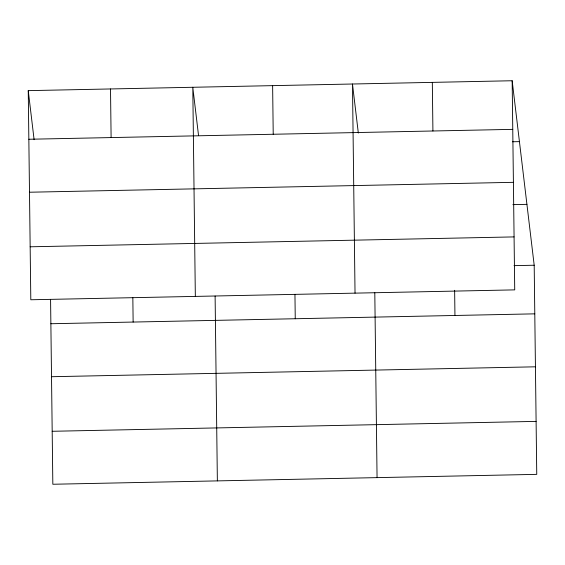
<?xml version="1.0" encoding="UTF-8"?>
<svg xmlns="http://www.w3.org/2000/svg" width="565" height="565" viewBox="0 0 565 565"><rect width="100%" height="100%" fill="white"/><g stroke="black" fill="none" stroke-linecap="round" stroke-linejoin="round"><path stroke-width="0.85" d="M512.165 80.746L514.722 289.873L30.807 299.768L28.25 90.64L512.165 80.746L534.193 265.232L536.75 474.36L52.835 484.254L50.575 299.436M28.843 139.258L512.759 129.357M512.42 141.766L519.44 141.624M29.493 192.227L513.408 182.326M512.886 204.636L526.926 204.346M30.157 246.799L514.072 236.905M514.016 265.642L534.193 265.232M50.871 323.738L534.787 313.843M51.521 376.714L535.436 366.812M52.185 431.286L536.1 421.391M358.33 133.05L352.475 84.008L355.032 293.136M198.534 135.473L192.785 87.278L195.335 296.406M28.25 90.64L34.105 139.682M454.634 290.304L454.945 315.475M432.324 82.377L432.917 130.988M374.8 292.804L377.06 477.623M294.951 294.436L295.248 318.745M272.627 85.64L273.22 134.258M215.11 296.067L217.363 480.893M132.839 297.748L133.135 322.057M110.514 88.959L111.107 137.57"/></g></svg>
